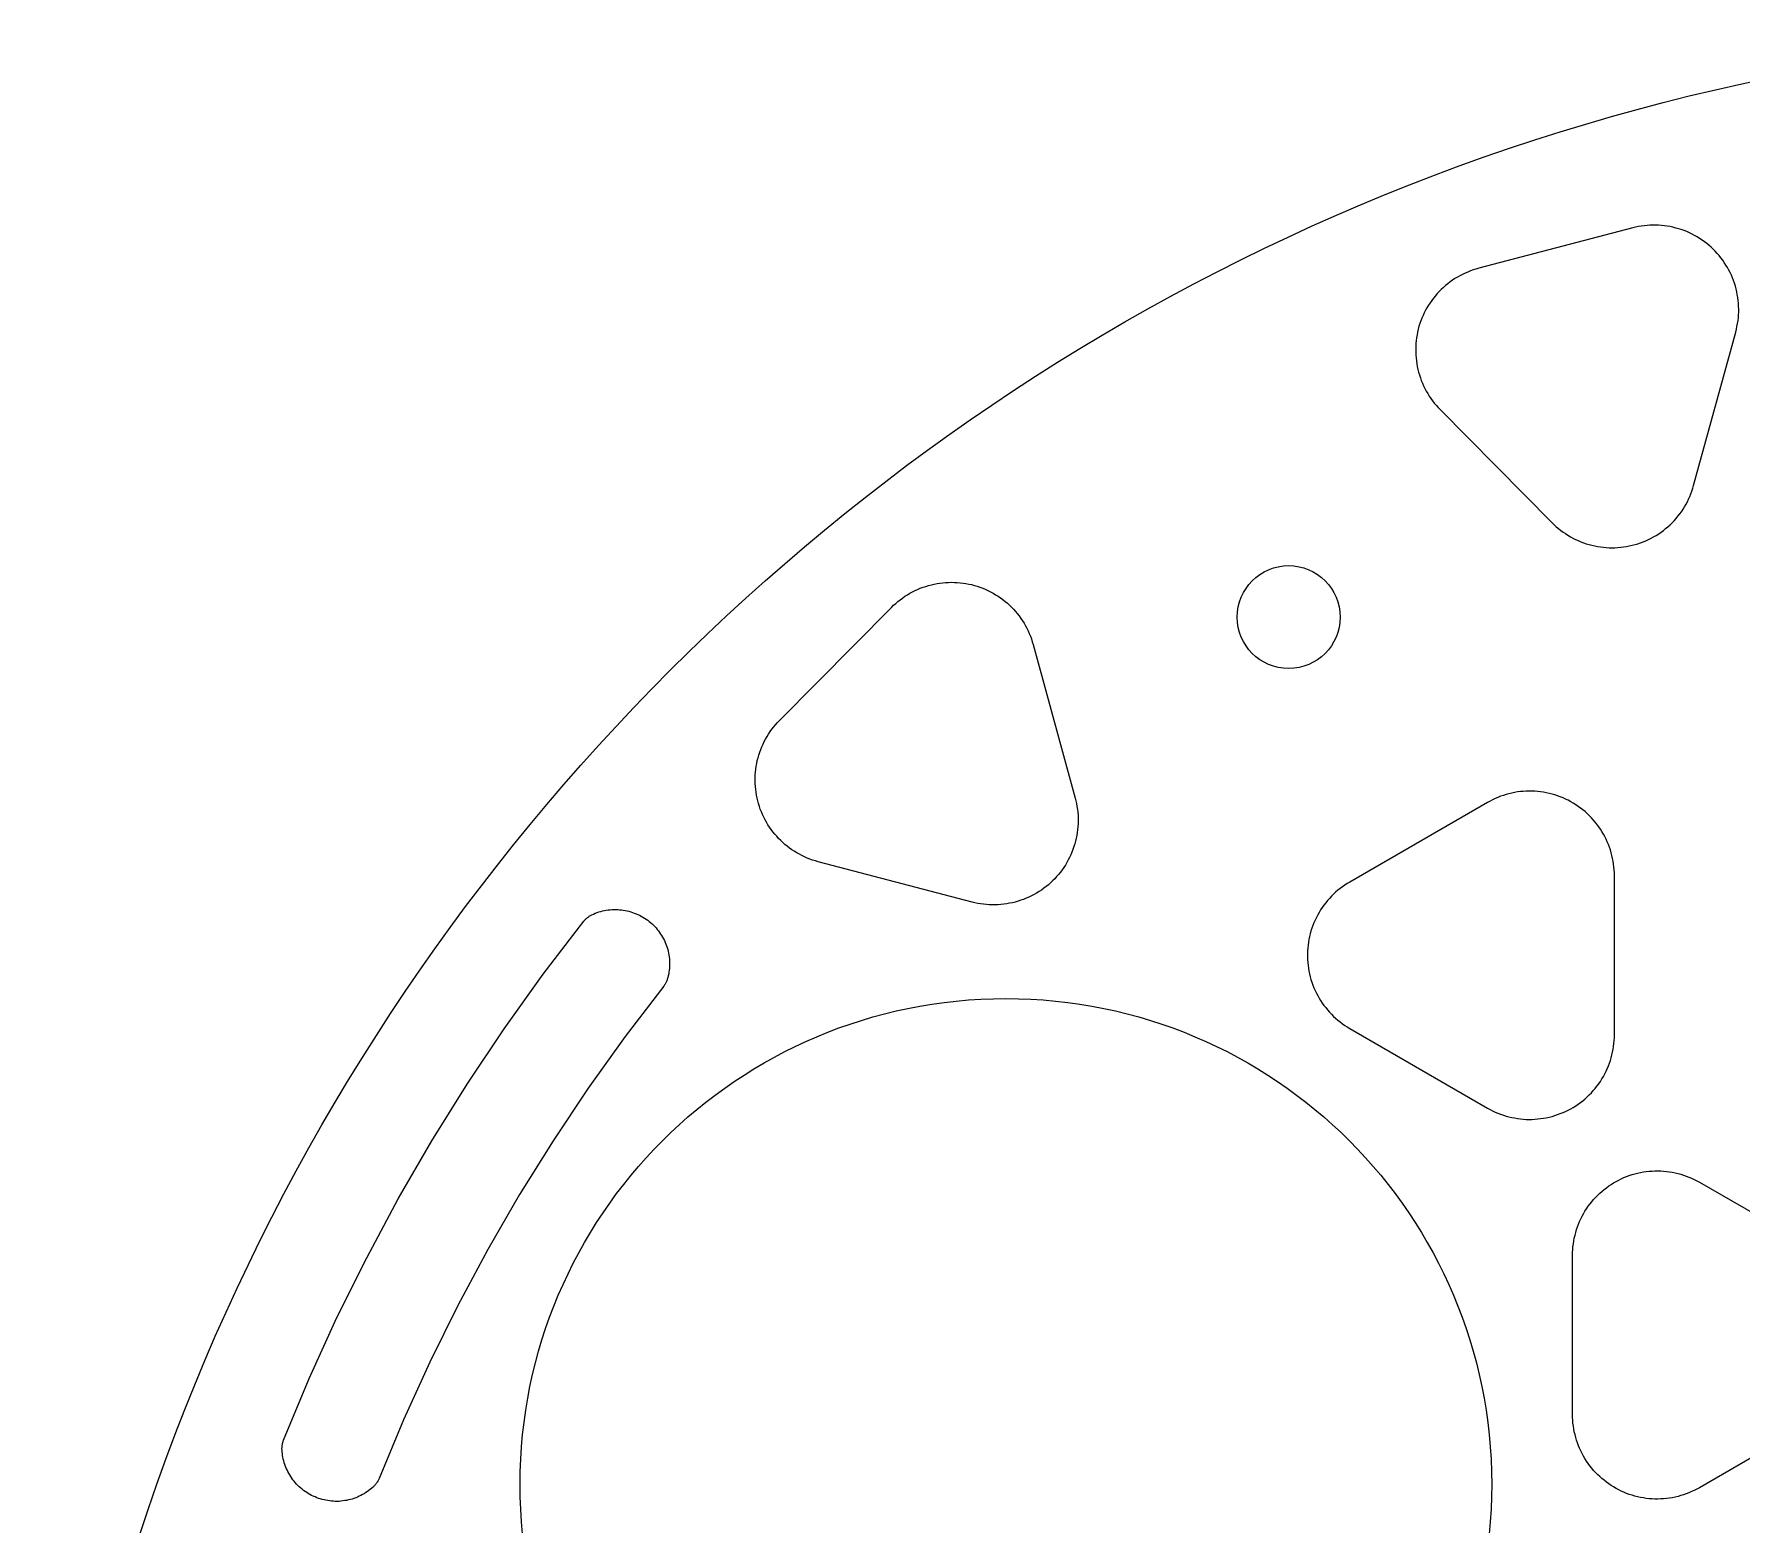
# Model space of a CAD drawing. Extents: x -4303 to -3459, y 4203 to 4583.
# Drawn here: x -3838.8 to -3689.4, y 4452.2 to 4582.6 of the extents above; entities that cross this region are included whole.
import ezdxf

# ---------------------------------------------------------------- set-up
doc = ezdxf.new("R2010")
doc.units = 0
doc.layers.add('DEFAULT', color=7, linetype='CONTINUOUS')

msp = doc.modelspace()

# ---------------------------------------------------------------- linework, layer by layer
at = {"layer": 'DEFAULT'}
for p, q in [((-3698.91, 4565.69), (-3712.38, 4562.16)), ((-3698.67, 4565.75), (-3698.91, 4565.69)), ((-3698.42, 4565.8), (-3698.67, 4565.75)), ((-3698.17, 4565.84), (-3698.42, 4565.8)), ((-3697.92, 4565.88), (-3698.17, 4565.84)), ((-3697.66, 4565.9), (-3697.92, 4565.88)), ((-3697.41, 4565.92), (-3697.66, 4565.9)), ((-3697.16, 4565.93), (-3697.41, 4565.92)), ((-3696.9, 4565.93), (-3697.16, 4565.93)), ((-3696.65, 4565.92), (-3696.9, 4565.93)), ((-3696.4, 4565.9), (-3696.65, 4565.92)), ((-3696.14, 4565.88), (-3696.4, 4565.9)), ((-3695.89, 4565.84), (-3696.14, 4565.88)), ((-3695.64, 4565.8), (-3695.89, 4565.84)), ((-3695.39, 4565.74), (-3695.64, 4565.8)), ((-3695.15, 4565.68), (-3695.39, 4565.74)), ((-3694.9, 4565.61), (-3695.15, 4565.68)), ((-3694.66, 4565.54), (-3694.9, 4565.61)), ((-3694.42, 4565.45), (-3694.66, 4565.54)), ((-3694.19, 4565.36), (-3694.42, 4565.45)), ((-3693.95, 4565.26), (-3694.19, 4565.36)), ((-3693.72, 4565.15), (-3693.95, 4565.26)), ((-3693.5, 4565.03), (-3693.72, 4565.15)), ((-3693.28, 4564.9), (-3693.5, 4565.03)), ((-3693.06, 4564.77), (-3693.28, 4564.9)), ((-3692.85, 4564.63), (-3693.06, 4564.77)), ((-3692.64, 4564.48), (-3692.85, 4564.63)), ((-3692.44, 4564.33), (-3692.64, 4564.48)), ((-3692.25, 4564.17), (-3692.44, 4564.33)), ((-3692.05, 4564), (-3692.25, 4564.17)), ((-3691.87, 4563.82), (-3692.05, 4564)), ((-3691.69, 4563.64), (-3691.87, 4563.82)), ((-3691.52, 4563.46), (-3691.69, 4563.64)), ((-3691.35, 4563.27), (-3691.52, 4563.46)), ((-3691.19, 4563.07), (-3691.35, 4563.27)), ((-3691.04, 4562.86), (-3691.19, 4563.07)), ((-3690.9, 4562.66), (-3691.04, 4562.86)), ((-3714.47, 4561.25), (-3714.68, 4561.11)), ((-3714.25, 4561.38), (-3714.47, 4561.25)), ((-3714.03, 4561.5), (-3714.25, 4561.38)), ((-3713.81, 4561.62), (-3714.03, 4561.5)), ((-3713.58, 4561.73), (-3713.81, 4561.62)), ((-3713.34, 4561.83), (-3713.58, 4561.73)), ((-3713.11, 4561.93), (-3713.34, 4561.83)), ((-3712.87, 4562.01), (-3713.11, 4561.93)), ((-3712.63, 4562.09), (-3712.87, 4562.01)), ((-3712.38, 4562.16), (-3712.63, 4562.09)), ((-3690.76, 4562.44), (-3690.9, 4562.66)), ((-3690.63, 4562.22), (-3690.76, 4562.44)), ((-3690.51, 4562), (-3690.63, 4562.22)), ((-3690.39, 4561.78), (-3690.51, 4562)), ((-3690.28, 4561.55), (-3690.39, 4561.78)), ((-3690.18, 4561.31), (-3690.28, 4561.55)), ((-3690.09, 4561.08), (-3690.18, 4561.31)), ((-3716.18, 4559.75), (-3716.34, 4559.55)), ((-3716.01, 4559.94), (-3716.18, 4559.75)), ((-3715.84, 4560.12), (-3716.01, 4559.94)), ((-3715.66, 4560.3), (-3715.84, 4560.12)), ((-3715.48, 4560.48), (-3715.66, 4560.3)), ((-3715.29, 4560.65), (-3715.48, 4560.48)), ((-3715.09, 4560.81), (-3715.29, 4560.65)), ((-3714.89, 4560.96), (-3715.09, 4560.81)), ((-3714.68, 4561.11), (-3714.89, 4560.96)), ((-3690.01, 4560.84), (-3690.09, 4561.08)), ((-3689.93, 4560.59), (-3690.01, 4560.84)), ((-3689.87, 4560.35), (-3689.93, 4560.59)), ((-3689.81, 4560.1), (-3689.87, 4560.35)), ((-3689.76, 4559.85), (-3689.81, 4560.1)), ((-3689.72, 4559.6), (-3689.76, 4559.85)), ((-3717.15, 4558.26), (-3717.25, 4558.03)), ((-3717.03, 4558.48), (-3717.15, 4558.26)), ((-3716.91, 4558.71), (-3717.03, 4558.48)), ((-3716.78, 4558.92), (-3716.91, 4558.71)), ((-3716.64, 4559.14), (-3716.78, 4558.92)), ((-3716.49, 4559.34), (-3716.64, 4559.14)), ((-3716.34, 4559.55), (-3716.49, 4559.34)), ((-3689.69, 4559.35), (-3689.72, 4559.6)), ((-3689.66, 4559.1), (-3689.69, 4559.35)), ((-3689.65, 4558.84), (-3689.66, 4559.1)), ((-3689.64, 4558.59), (-3689.65, 4558.84)), ((-3689.65, 4558.08), (-3689.64, 4558.33)), ((-3689.64, 4558.33), (-3689.64, 4558.59)), ((-3717.67, 4556.83), (-3717.73, 4556.58)), ((-3717.61, 4557.08), (-3717.67, 4556.83)), ((-3717.53, 4557.32), (-3717.61, 4557.08)), ((-3717.45, 4557.56), (-3717.53, 4557.32)), ((-3717.35, 4557.79), (-3717.45, 4557.56)), ((-3717.25, 4558.03), (-3717.35, 4557.79)), ((-3689.9, 4556.58), (-3689.84, 4556.83)), ((-3689.84, 4556.83), (-3689.79, 4557.07)), ((-3689.79, 4557.07), (-3689.74, 4557.32)), ((-3689.74, 4557.32), (-3689.7, 4557.58)), ((-3689.7, 4557.58), (-3689.67, 4557.83)), ((-3689.67, 4557.83), (-3689.65, 4558.08)), ((-3717.88, 4555.58), (-3717.9, 4555.33)), ((-3717.9, 4555.33), (-3717.9, 4555.07)), ((-3717.86, 4555.83), (-3717.88, 4555.58)), ((-3717.82, 4556.08), (-3717.86, 4555.83)), ((-3717.78, 4556.33), (-3717.82, 4556.08)), ((-3717.73, 4556.58), (-3717.78, 4556.33)), ((-3693.58, 4543.15), (-3689.9, 4556.58)), ((-3717.9, 4555.07), (-3717.9, 4554.82)), ((-3717.9, 4554.82), (-3717.89, 4554.56)), ((-3717.89, 4554.56), (-3717.87, 4554.31)), ((-3717.87, 4554.31), (-3717.84, 4554.06)), ((-3717.84, 4554.06), (-3717.81, 4553.81)), ((-3717.81, 4553.81), (-3717.76, 4553.56)), ((-3717.76, 4553.56), (-3717.71, 4553.31)), ((-3717.71, 4553.31), (-3717.64, 4553.06)), ((-3717.64, 4553.06), (-3717.57, 4552.82)), ((-3717.57, 4552.82), (-3717.49, 4552.58)), ((-3717.49, 4552.58), (-3717.41, 4552.34)), ((-3717.41, 4552.34), (-3717.31, 4552.1)), ((-3717.31, 4552.1), (-3717.21, 4551.87)), ((-3717.21, 4551.87), (-3717.1, 4551.64)), ((-3717.1, 4551.64), (-3716.98, 4551.42)), ((-3716.98, 4551.42), (-3716.85, 4551.2)), ((-3716.85, 4551.2), (-3716.72, 4550.98)), ((-3716.72, 4550.98), (-3716.57, 4550.77)), ((-3716.57, 4550.77), (-3716.43, 4550.57)), ((-3716.43, 4550.57), (-3716.27, 4550.37)), ((-3716.27, 4550.37), (-3716.11, 4550.17)), ((-3716.11, 4550.17), (-3715.94, 4549.98)), ((-3715.94, 4549.98), (-3715.76, 4549.8)), ((-3715.76, 4549.8), (-3705.97, 4539.9)), ((-3694.13, 4541.73), (-3694.02, 4541.96)), ((-3694.02, 4541.96), (-3693.91, 4542.19)), ((-3693.91, 4542.19), (-3693.82, 4542.43)), ((-3693.82, 4542.43), (-3693.73, 4542.67)), ((-3693.73, 4542.67), (-3693.65, 4542.91)), ((-3693.65, 4542.91), (-3693.58, 4543.15)), ((-3695.29, 4540.07), (-3695.12, 4540.26)), ((-3695.12, 4540.26), (-3694.96, 4540.46)), ((-3694.96, 4540.46), (-3694.8, 4540.66)), ((-3694.8, 4540.66), (-3694.65, 4540.86)), ((-3694.65, 4540.86), (-3694.51, 4541.07)), ((-3694.51, 4541.07), (-3694.38, 4541.29)), ((-3694.38, 4541.29), (-3694.25, 4541.51)), ((-3694.25, 4541.51), (-3694.13, 4541.73)), ((-3705.97, 4539.9), (-3705.79, 4539.72)), ((-3705.79, 4539.72), (-3705.6, 4539.55)), ((-3705.6, 4539.55), (-3705.41, 4539.39)), ((-3705.41, 4539.39), (-3705.21, 4539.23)), ((-3705.21, 4539.23), (-3705.01, 4539.08)), ((-3705.01, 4539.08), (-3704.8, 4538.94)), ((-3704.8, 4538.94), (-3704.58, 4538.8)), ((-3704.58, 4538.8), (-3704.36, 4538.67)), ((-3697.08, 4538.66), (-3696.86, 4538.79)), ((-3696.86, 4538.79), (-3696.64, 4538.93)), ((-3696.64, 4538.93), (-3696.43, 4539.07)), ((-3696.43, 4539.07), (-3696.23, 4539.22)), ((-3696.23, 4539.22), (-3696.03, 4539.38)), ((-3696.03, 4539.38), (-3695.84, 4539.54)), ((-3695.84, 4539.54), (-3695.65, 4539.71)), ((-3695.65, 4539.71), (-3695.47, 4539.89)), ((-3695.47, 4539.89), (-3695.29, 4540.07)), ((-3704.36, 4538.67), (-3704.14, 4538.55)), ((-3704.14, 4538.55), (-3703.91, 4538.43)), ((-3703.91, 4538.43), (-3703.68, 4538.33)), ((-3703.68, 4538.33), (-3703.45, 4538.23)), ((-3703.45, 4538.23), (-3703.21, 4538.14)), ((-3703.21, 4538.14), (-3702.97, 4538.06)), ((-3702.97, 4538.06), (-3702.73, 4537.99)), ((-3702.73, 4537.99), (-3702.48, 4537.92)), ((-3702.48, 4537.92), (-3702.23, 4537.86)), ((-3702.23, 4537.86), (-3701.98, 4537.82)), ((-3701.98, 4537.82), (-3701.73, 4537.78)), ((-3701.73, 4537.78), (-3701.48, 4537.75)), ((-3701.48, 4537.75), (-3701.23, 4537.72)), ((-3701.23, 4537.72), (-3700.97, 4537.71)), ((-3700.97, 4537.71), (-3700.72, 4537.71)), ((-3700.72, 4537.71), (-3700.47, 4537.71)), ((-3700.47, 4537.71), (-3700.21, 4537.72)), ((-3700.21, 4537.72), (-3699.96, 4537.75)), ((-3699.96, 4537.75), (-3699.71, 4537.78)), ((-3699.71, 4537.78), (-3699.46, 4537.81)), ((-3699.46, 4537.81), (-3699.21, 4537.86)), ((-3699.21, 4537.86), (-3698.96, 4537.92)), ((-3698.96, 4537.92), (-3698.71, 4537.98)), ((-3698.71, 4537.98), (-3698.47, 4538.05)), ((-3698.47, 4538.05), (-3698.23, 4538.14)), ((-3698.23, 4538.14), (-3697.99, 4538.23)), ((-3697.99, 4538.23), (-3697.76, 4538.32)), ((-3697.76, 4538.32), (-3697.53, 4538.43)), ((-3697.53, 4538.43), (-3697.3, 4538.54)), ((-3697.3, 4538.54), (-3697.08, 4538.66)), ((-3761, 4534.25), (-3760.76, 4534.33)), ((-3760.76, 4534.33), (-3760.52, 4534.41)), ((-3760.52, 4534.41), (-3760.27, 4534.47)), ((-3760.27, 4534.47), (-3760.02, 4534.53)), ((-3760.02, 4534.53), (-3759.77, 4534.58)), ((-3759.77, 4534.58), (-3759.52, 4534.62)), ((-3759.52, 4534.62), (-3759.27, 4534.65)), ((-3759.27, 4534.65), (-3759.02, 4534.67)), ((-3759.02, 4534.67), (-3758.76, 4534.68)), ((-3758.76, 4534.68), (-3758.51, 4534.69)), ((-3758.51, 4534.69), (-3758.26, 4534.68)), ((-3758.26, 4534.68), (-3758, 4534.67)), ((-3758, 4534.67), (-3757.75, 4534.65)), ((-3757.75, 4534.65), (-3757.5, 4534.62)), ((-3757.5, 4534.62), (-3757.25, 4534.58)), ((-3757.25, 4534.58), (-3757, 4534.53)), ((-3757, 4534.53), (-3756.75, 4534.48)), ((-3756.75, 4534.48), (-3756.5, 4534.41)), ((-3756.5, 4534.41), (-3756.26, 4534.34)), ((-3756.26, 4534.34), (-3756.02, 4534.26)), ((-3763.58, 4532.67), (-3763.39, 4532.84)), ((-3763.39, 4532.84), (-3763.2, 4533.01)), ((-3763.2, 4533.01), (-3763, 4533.16)), ((-3763, 4533.16), (-3762.79, 4533.31)), ((-3762.79, 4533.31), (-3762.59, 4533.46)), ((-3762.59, 4533.46), (-3762.37, 4533.59)), ((-3762.37, 4533.59), (-3762.15, 4533.72)), ((-3762.15, 4533.72), (-3761.93, 4533.84)), ((-3761.93, 4533.84), (-3761.7, 4533.96)), ((-3761.7, 4533.96), (-3761.47, 4534.06)), ((-3761.47, 4534.06), (-3761.24, 4534.16)), ((-3761.24, 4534.16), (-3761, 4534.25)), ((-3756.02, 4534.26), (-3755.78, 4534.17)), ((-3755.78, 4534.17), (-3755.55, 4534.07)), ((-3755.55, 4534.07), (-3755.32, 4533.97)), ((-3755.32, 4533.97), (-3755.09, 4533.85)), ((-3755.09, 4533.85), (-3754.87, 4533.73)), ((-3754.87, 4533.73), (-3754.65, 4533.6)), ((-3754.65, 4533.6), (-3754.43, 4533.47)), ((-3754.43, 4533.47), (-3754.22, 4533.32)), ((-3754.22, 4533.32), (-3754.02, 4533.17)), ((-3754.02, 4533.17), (-3753.82, 4533.01)), ((-3753.82, 4533.01), (-3753.62, 4532.85)), ((-3753.62, 4532.85), (-3753.44, 4532.68)), ((-3773.55, 4522.6), (-3763.76, 4532.49)), ((-3763.76, 4532.49), (-3763.58, 4532.67)), ((-3753.44, 4532.68), (-3753.25, 4532.5)), ((-3753.25, 4532.5), (-3753.08, 4532.32)), ((-3753.08, 4532.32), (-3752.91, 4532.13)), ((-3752.91, 4532.13), (-3752.75, 4531.94)), ((-3752.75, 4531.94), (-3752.59, 4531.74)), ((-3752.59, 4531.74), (-3752.44, 4531.53)), ((-3752.44, 4531.53), (-3752.3, 4531.32)), ((-3752.3, 4531.32), (-3752.16, 4531.1)), ((-3752.16, 4531.1), (-3752.04, 4530.88)), ((-3752.04, 4530.88), (-3751.92, 4530.66)), ((-3751.92, 4530.66), (-3751.81, 4530.43)), ((-3751.81, 4530.43), (-3751.7, 4530.2)), ((-3751.7, 4530.2), (-3751.61, 4529.97)), ((-3751.61, 4529.97), (-3751.52, 4529.73)), ((-3751.52, 4529.73), (-3751.44, 4529.49)), ((-3751.44, 4529.49), (-3751.37, 4529.24)), ((-3751.37, 4529.24), (-3747.69, 4515.81)), ((-3773.9, 4522.22), (-3773.73, 4522.41)), ((-3773.73, 4522.41), (-3773.55, 4522.6)), ((-3774.89, 4520.75), (-3774.77, 4520.97)), ((-3774.77, 4520.97), (-3774.64, 4521.19)), ((-3774.64, 4521.19), (-3774.51, 4521.41)), ((-3774.51, 4521.41), (-3774.36, 4521.62)), ((-3774.36, 4521.62), (-3774.22, 4521.83)), ((-3774.22, 4521.83), (-3774.06, 4522.03)), ((-3774.06, 4522.03), (-3773.9, 4522.22)), ((-3775.43, 4519.33), (-3775.36, 4519.57)), ((-3775.36, 4519.57), (-3775.28, 4519.82)), ((-3775.28, 4519.82), (-3775.2, 4520.05)), ((-3775.2, 4520.05), (-3775.1, 4520.29)), ((-3775.1, 4520.29), (-3775, 4520.52)), ((-3775, 4520.52), (-3774.89, 4520.75)), ((-3775.68, 4517.83), (-3775.66, 4518.08)), ((-3775.66, 4518.08), (-3775.63, 4518.33)), ((-3775.63, 4518.33), (-3775.59, 4518.59)), ((-3775.59, 4518.59), (-3775.55, 4518.84)), ((-3775.55, 4518.84), (-3775.5, 4519.08)), ((-3775.5, 4519.08), (-3775.43, 4519.33)), ((-3775.69, 4517.58), (-3775.68, 4517.83)), ((-3775.69, 4517.32), (-3775.69, 4517.58)), ((-3775.68, 4517.07), (-3775.69, 4517.32)), ((-3775.67, 4516.81), (-3775.68, 4517.07)), ((-3775.64, 4516.56), (-3775.67, 4516.81)), ((-3775.61, 4516.31), (-3775.64, 4516.56)), ((-3708.74, 4516.37), (-3708.99, 4516.34)), ((-3708.49, 4516.39), (-3708.74, 4516.37)), ((-3708.23, 4516.41), (-3708.49, 4516.39)), ((-3707.98, 4516.41), (-3708.23, 4516.41)), ((-3707.73, 4516.41), (-3707.98, 4516.41)), ((-3707.47, 4516.4), (-3707.73, 4516.41)), ((-3707.22, 4516.38), (-3707.47, 4516.4)), ((-3706.97, 4516.35), (-3707.22, 4516.38)), ((-3706.72, 4516.32), (-3706.97, 4516.35)), ((-3775.57, 4516.06), (-3775.61, 4516.31)), ((-3775.52, 4515.81), (-3775.57, 4516.06)), ((-3775.46, 4515.56), (-3775.52, 4515.81)), ((-3775.39, 4515.32), (-3775.46, 4515.56)), ((-3775.32, 4515.08), (-3775.39, 4515.32)), ((-3775.24, 4514.84), (-3775.32, 4515.08)), ((-3747.69, 4515.81), (-3747.63, 4515.57)), ((-3747.63, 4515.57), (-3747.58, 4515.32)), ((-3747.58, 4515.32), (-3747.53, 4515.07)), ((-3747.53, 4515.07), (-3747.49, 4514.82)), ((-3711.62, 4515.42), (-3723.67, 4508.46)), ((-3711.39, 4515.55), (-3711.62, 4515.42)), ((-3711.17, 4515.66), (-3711.39, 4515.55)), ((-3710.94, 4515.77), (-3711.17, 4515.66)), ((-3710.7, 4515.87), (-3710.94, 4515.77)), ((-3710.47, 4515.96), (-3710.7, 4515.87)), ((-3710.23, 4516.04), (-3710.47, 4515.96)), ((-3709.98, 4516.12), (-3710.23, 4516.04)), ((-3709.74, 4516.19), (-3709.98, 4516.12)), ((-3709.49, 4516.24), (-3709.74, 4516.19)), ((-3709.24, 4516.29), (-3709.49, 4516.24)), ((-3708.99, 4516.34), (-3709.24, 4516.29)), ((-3706.47, 4516.27), (-3706.72, 4516.32)), ((-3706.22, 4516.22), (-3706.47, 4516.27)), ((-3705.97, 4516.15), (-3706.22, 4516.22)), ((-3705.73, 4516.08), (-3705.97, 4516.15)), ((-3705.49, 4516), (-3705.73, 4516.08)), ((-3705.25, 4515.92), (-3705.49, 4516)), ((-3705.01, 4515.82), (-3705.25, 4515.92)), ((-3704.78, 4515.72), (-3705.01, 4515.82)), ((-3704.55, 4515.61), (-3704.78, 4515.72)), ((-3704.33, 4515.49), (-3704.55, 4515.61)), ((-3704.11, 4515.36), (-3704.33, 4515.49)), ((-3703.89, 4515.22), (-3704.11, 4515.36)), ((-3703.68, 4515.08), (-3703.89, 4515.22)), ((-3703.48, 4514.93), (-3703.68, 4515.08)), ((-3703.28, 4514.78), (-3703.48, 4514.93)), ((-3775.14, 4514.6), (-3775.24, 4514.84)), ((-3775.04, 4514.37), (-3775.14, 4514.6)), ((-3774.94, 4514.14), (-3775.04, 4514.37)), ((-3774.82, 4513.91), (-3774.94, 4514.14)), ((-3774.7, 4513.69), (-3774.82, 4513.91)), ((-3774.57, 4513.47), (-3774.7, 4513.69)), ((-3774.43, 4513.26), (-3774.57, 4513.47)), ((-3747.49, 4514.82), (-3747.46, 4514.57)), ((-3747.46, 4514.57), (-3747.44, 4514.31)), ((-3747.44, 4513.55), (-3747.45, 4513.3)), ((-3747.44, 4514.31), (-3747.43, 4514.06)), ((-3747.43, 4513.81), (-3747.44, 4513.55)), ((-3747.43, 4514.06), (-3747.43, 4513.81)), ((-3703.08, 4514.62), (-3703.28, 4514.78)), ((-3702.89, 4514.45), (-3703.08, 4514.62)), ((-3702.71, 4514.27), (-3702.89, 4514.45)), ((-3702.53, 4514.09), (-3702.71, 4514.27)), ((-3702.36, 4513.9), (-3702.53, 4514.09)), ((-3702.2, 4513.71), (-3702.36, 4513.9)), ((-3702.04, 4513.51), (-3702.2, 4513.71)), ((-3701.89, 4513.3), (-3702.04, 4513.51)), ((-3774.28, 4513.05), (-3774.43, 4513.26)), ((-3774.13, 4512.85), (-3774.28, 4513.05)), ((-3773.97, 4512.65), (-3774.13, 4512.85)), ((-3773.8, 4512.46), (-3773.97, 4512.65)), ((-3773.63, 4512.27), (-3773.8, 4512.46)), ((-3773.45, 4512.09), (-3773.63, 4512.27)), ((-3773.27, 4511.92), (-3773.45, 4512.09)), ((-3773.08, 4511.75), (-3773.27, 4511.92)), ((-3747.66, 4512.05), (-3747.72, 4511.8)), ((-3747.6, 4512.29), (-3747.66, 4512.05)), ((-3747.55, 4512.54), (-3747.6, 4512.29)), ((-3747.51, 4512.79), (-3747.55, 4512.54)), ((-3747.48, 4513.04), (-3747.51, 4512.79)), ((-3747.45, 4513.3), (-3747.48, 4513.04)), ((-3701.74, 4513.09), (-3701.89, 4513.3)), ((-3701.61, 4512.88), (-3701.74, 4513.09)), ((-3701.48, 4512.66), (-3701.61, 4512.88)), ((-3701.36, 4512.44), (-3701.48, 4512.66)), ((-3701.24, 4512.21), (-3701.36, 4512.44)), ((-3701.14, 4511.98), (-3701.24, 4512.21)), ((-3701.04, 4511.74), (-3701.14, 4511.98)), ((-3772.88, 4511.59), (-3773.08, 4511.75)), ((-3772.68, 4511.43), (-3772.88, 4511.59)), ((-3772.47, 4511.29), (-3772.68, 4511.43)), ((-3772.26, 4511.15), (-3772.47, 4511.29)), ((-3772.04, 4511.01), (-3772.26, 4511.15)), ((-3771.82, 4510.89), (-3772.04, 4511.01)), ((-3771.59, 4510.77), (-3771.82, 4510.89)), ((-3771.37, 4510.66), (-3771.59, 4510.77)), ((-3771.13, 4510.56), (-3771.37, 4510.66)), ((-3770.9, 4510.47), (-3771.13, 4510.56)), ((-3770.66, 4510.38), (-3770.9, 4510.47)), ((-3770.42, 4510.31), (-3770.66, 4510.38)), ((-3748.29, 4510.39), (-3748.42, 4510.17)), ((-3748.18, 4510.62), (-3748.29, 4510.39)), ((-3748.07, 4510.85), (-3748.18, 4510.62)), ((-3747.97, 4511.08), (-3748.07, 4510.85)), ((-3747.88, 4511.32), (-3747.97, 4511.08)), ((-3747.8, 4511.56), (-3747.88, 4511.32)), ((-3747.72, 4511.8), (-3747.8, 4511.56)), ((-3700.95, 4511.51), (-3701.04, 4511.74)), ((-3700.87, 4511.27), (-3700.95, 4511.51)), ((-3700.8, 4511.02), (-3700.87, 4511.27)), ((-3700.73, 4510.78), (-3700.8, 4511.02)), ((-3700.68, 4510.53), (-3700.73, 4510.78)), ((-3700.63, 4510.28), (-3700.68, 4510.53)), ((-3770.17, 4510.24), (-3770.42, 4510.31)), ((-3756.7, 4506.71), (-3770.17, 4510.24)), ((-3749.31, 4508.94), (-3749.48, 4508.75)), ((-3749.14, 4509.13), (-3749.31, 4508.94)), ((-3748.98, 4509.33), (-3749.14, 4509.13)), ((-3748.83, 4509.53), (-3748.98, 4509.33)), ((-3748.69, 4509.74), (-3748.83, 4509.53)), ((-3748.55, 4509.95), (-3748.69, 4509.74)), ((-3748.42, 4510.17), (-3748.55, 4509.95)), ((-3700.59, 4510.03), (-3700.63, 4510.28)), ((-3700.56, 4509.78), (-3700.59, 4510.03)), ((-3700.54, 4509.52), (-3700.56, 4509.78)), ((-3700.52, 4509.27), (-3700.54, 4509.52)), ((-3700.52, 4509.02), (-3700.52, 4509.27)), ((-3700.52, 4495.09), (-3700.52, 4509.02)), ((-3751.07, 4507.49), (-3751.29, 4507.37)), ((-3750.85, 4507.62), (-3751.07, 4507.49)), ((-3750.64, 4507.76), (-3750.85, 4507.62)), ((-3750.43, 4507.91), (-3750.64, 4507.76)), ((-3750.23, 4508.07), (-3750.43, 4507.91)), ((-3750.03, 4508.23), (-3750.23, 4508.07)), ((-3749.84, 4508.39), (-3750.03, 4508.23)), ((-3749.66, 4508.57), (-3749.84, 4508.39)), ((-3749.48, 4508.75), (-3749.66, 4508.57)), ((-3725.09, 4507.4), (-3725.27, 4507.22)), ((-3724.9, 4507.57), (-3725.09, 4507.4)), ((-3724.71, 4507.74), (-3724.9, 4507.57)), ((-3724.51, 4507.9), (-3724.71, 4507.74)), ((-3724.31, 4508.05), (-3724.51, 4507.9)), ((-3724.1, 4508.19), (-3724.31, 4508.05)), ((-3723.89, 4508.33), (-3724.1, 4508.19)), ((-3723.67, 4508.46), (-3723.89, 4508.33)), ((-3789.19, 4505.88), (-3789.03, 4505.93)), ((-3789.03, 4505.93), (-3788.87, 4505.96)), ((-3788.87, 4505.96), (-3788.71, 4505.99)), ((-3788.71, 4505.99), (-3788.54, 4506.02)), ((-3788.54, 4506.02), (-3788.38, 4506.03)), ((-3788.38, 4506.03), (-3788.21, 4506.05)), ((-3788.21, 4506.05), (-3788.05, 4506.05)), ((-3788.05, 4506.05), (-3787.88, 4506.05)), ((-3787.88, 4506.05), (-3787.71, 4506.05)), ((-3787.71, 4506.05), (-3787.55, 4506.04)), ((-3787.55, 4506.04), (-3787.38, 4506.02)), ((-3787.38, 4506.02), (-3787.22, 4506)), ((-3787.22, 4506), (-3787.06, 4505.97)), ((-3787.06, 4505.97), (-3786.89, 4505.94)), ((-3786.89, 4505.94), (-3786.73, 4505.9)), ((-3786.73, 4505.9), (-3786.57, 4505.86)), ((-3756.46, 4506.65), (-3756.7, 4506.71)), ((-3756.21, 4506.59), (-3756.46, 4506.65)), ((-3755.96, 4506.55), (-3756.21, 4506.59)), ((-3755.71, 4506.52), (-3755.96, 4506.55)), ((-3755.45, 4506.49), (-3755.71, 4506.52)), ((-3755.2, 4506.47), (-3755.45, 4506.49)), ((-3754.95, 4506.46), (-3755.2, 4506.47)), ((-3754.69, 4506.47), (-3754.95, 4506.46)), ((-3754.44, 4506.47), (-3754.69, 4506.47)), ((-3754.19, 4506.49), (-3754.44, 4506.47)), ((-3753.93, 4506.52), (-3754.19, 4506.49)), ((-3753.68, 4506.55), (-3753.93, 4506.52)), ((-3753.43, 4506.6), (-3753.68, 4506.55)), ((-3753.18, 4506.65), (-3753.43, 4506.6)), ((-3752.94, 4506.71), (-3753.18, 4506.65)), ((-3752.69, 4506.78), (-3752.94, 4506.71)), ((-3752.45, 4506.86), (-3752.69, 4506.78)), ((-3752.21, 4506.94), (-3752.45, 4506.86)), ((-3751.97, 4507.04), (-3752.21, 4506.94)), ((-3751.74, 4507.14), (-3751.97, 4507.04)), ((-3751.51, 4507.25), (-3751.74, 4507.14)), ((-3751.29, 4507.37), (-3751.51, 4507.25)), ((-3726.22, 4506.03), (-3726.35, 4505.81)), ((-3726.08, 4506.24), (-3726.22, 4506.03)), ((-3725.93, 4506.44), (-3726.08, 4506.24)), ((-3725.77, 4506.65), (-3725.93, 4506.44)), ((-3725.61, 4506.84), (-3725.77, 4506.65)), ((-3725.45, 4507.03), (-3725.61, 4506.84)), ((-3725.27, 4507.22), (-3725.45, 4507.03)), ((-3794.24, 4500.39), (-3790.68, 4505.03)), ((-3790.68, 4505.03), (-3790.64, 4505.08)), ((-3790.64, 4505.08), (-3790.6, 4505.13)), ((-3790.6, 4505.13), (-3790.55, 4505.18)), ((-3790.55, 4505.18), (-3790.51, 4505.22)), ((-3790.51, 4505.22), (-3790.46, 4505.27)), ((-3790.46, 4505.27), (-3790.41, 4505.31)), ((-3790.41, 4505.31), (-3790.36, 4505.35)), ((-3790.36, 4505.35), (-3790.31, 4505.39)), ((-3790.31, 4505.39), (-3790.25, 4505.43)), ((-3790.25, 4505.43), (-3790.2, 4505.47)), ((-3790.2, 4505.47), (-3790.14, 4505.5)), ((-3790.14, 4505.5), (-3790.09, 4505.54)), ((-3790.09, 4505.54), (-3790.03, 4505.57)), ((-3790.03, 4505.57), (-3789.97, 4505.6)), ((-3789.97, 4505.6), (-3789.82, 4505.66)), ((-3789.82, 4505.66), (-3789.67, 4505.73)), ((-3789.67, 4505.73), (-3789.51, 4505.79)), ((-3789.51, 4505.79), (-3789.35, 4505.84)), ((-3789.35, 4505.84), (-3789.19, 4505.88)), ((-3786.57, 4505.86), (-3786.41, 4505.81)), ((-3786.41, 4505.81), (-3786.26, 4505.75)), ((-3786.26, 4505.75), (-3786.1, 4505.69)), ((-3786.1, 4505.69), (-3785.95, 4505.62)), ((-3785.95, 4505.62), (-3785.8, 4505.55)), ((-3785.8, 4505.55), (-3785.65, 4505.47)), ((-3785.65, 4505.47), (-3785.51, 4505.39)), ((-3785.51, 4505.39), (-3785.37, 4505.3)), ((-3785.37, 4505.3), (-3785.23, 4505.21)), ((-3785.23, 4505.21), (-3785.09, 4505.12)), ((-3785.09, 4505.12), (-3784.96, 4505.01)), ((-3784.96, 4505.01), (-3784.83, 4504.91)), ((-3784.83, 4504.91), (-3784.71, 4504.8)), ((-3784.71, 4504.8), (-3784.59, 4504.68)), ((-3784.59, 4504.68), (-3784.47, 4504.56)), ((-3784.47, 4504.56), (-3784.36, 4504.44)), ((-3784.36, 4504.44), (-3784.25, 4504.32)), ((-3726.98, 4504.43), (-3727.06, 4504.18)), ((-3726.9, 4504.67), (-3726.98, 4504.43)), ((-3726.8, 4504.9), (-3726.9, 4504.67)), ((-3726.7, 4505.13), (-3726.8, 4504.9)), ((-3726.59, 4505.36), (-3726.7, 4505.13)), ((-3726.47, 4505.59), (-3726.59, 4505.36)), ((-3726.35, 4505.81), (-3726.47, 4505.59)), ((-3784.25, 4504.32), (-3784.15, 4504.19)), ((-3784.15, 4504.19), (-3784.05, 4504.05)), ((-3784.05, 4504.05), (-3783.96, 4503.91)), ((-3783.96, 4503.91), (-3783.87, 4503.77)), ((-3783.87, 4503.77), (-3783.79, 4503.63)), ((-3783.79, 4503.63), (-3783.71, 4503.48)), ((-3783.71, 4503.48), (-3783.63, 4503.34)), ((-3783.63, 4503.34), (-3783.56, 4503.18)), ((-3783.56, 4503.18), (-3783.5, 4503.03)), ((-3783.5, 4503.03), (-3783.44, 4502.88)), ((-3727.32, 4502.94), (-3727.34, 4502.69)), ((-3727.28, 4503.19), (-3727.32, 4502.94)), ((-3727.24, 4503.44), (-3727.28, 4503.19)), ((-3727.19, 4503.69), (-3727.24, 4503.44)), ((-3727.13, 4503.94), (-3727.19, 4503.69)), ((-3727.06, 4504.18), (-3727.13, 4503.94)), ((-3783.44, 4502.88), (-3783.39, 4502.72)), ((-3783.39, 4502.72), (-3783.34, 4502.56)), ((-3783.34, 4502.56), (-3783.3, 4502.4)), ((-3783.3, 4502.4), (-3783.27, 4502.24)), ((-3783.27, 4502.24), (-3783.24, 4502.07)), ((-3783.24, 4502.07), (-3783.21, 4501.91)), ((-3783.21, 4501.91), (-3783.19, 4501.74)), ((-3783.19, 4501.74), (-3783.18, 4501.58)), ((-3783.18, 4501.58), (-3783.18, 4501.41)), ((-3783.18, 4501.41), (-3783.17, 4501.25)), ((-3727.36, 4502.44), (-3727.37, 4502.18)), ((-3727.37, 4502.18), (-3727.37, 4501.93)), ((-3727.37, 4501.93), (-3727.36, 4501.68)), ((-3727.34, 4502.69), (-3727.36, 4502.44)), ((-3727.36, 4501.68), (-3727.34, 4501.42)), ((-3727.34, 4501.42), (-3727.32, 4501.17)), ((-3797.64, 4495.63), (-3794.24, 4500.39)), ((-3783.37, 4499.96), (-3783.39, 4499.9)), ((-3783.35, 4500.03), (-3783.37, 4499.96)), ((-3783.33, 4500.1), (-3783.35, 4500.03)), ((-3783.29, 4500.26), (-3783.33, 4500.1)), ((-3783.25, 4500.42), (-3783.29, 4500.26)), ((-3783.23, 4500.58), (-3783.25, 4500.42)), ((-3783.21, 4500.75), (-3783.23, 4500.58)), ((-3783.19, 4500.91), (-3783.21, 4500.75)), ((-3783.18, 4501.08), (-3783.19, 4500.91)), ((-3783.17, 4501.25), (-3783.18, 4501.08)), ((-3727.32, 4501.17), (-3727.28, 4500.92)), ((-3727.28, 4500.92), (-3727.24, 4500.67)), ((-3727.24, 4500.67), (-3727.19, 4500.42)), ((-3727.19, 4500.42), (-3727.13, 4500.17)), ((-3727.13, 4500.17), (-3727.06, 4499.93)), ((-3727.06, 4499.93), (-3726.98, 4499.69)), ((-3783.69, 4499.36), (-3787.07, 4494.95)), ((-3783.65, 4499.41), (-3783.69, 4499.36)), ((-3783.61, 4499.47), (-3783.65, 4499.41)), ((-3783.57, 4499.53), (-3783.61, 4499.47)), ((-3783.54, 4499.59), (-3783.57, 4499.53)), ((-3783.5, 4499.65), (-3783.54, 4499.59)), ((-3783.47, 4499.71), (-3783.5, 4499.65)), ((-3783.44, 4499.77), (-3783.47, 4499.71)), ((-3783.42, 4499.83), (-3783.44, 4499.77)), ((-3783.39, 4499.9), (-3783.42, 4499.83)), ((-3726.98, 4499.69), (-3726.9, 4499.45)), ((-3726.9, 4499.45), (-3726.8, 4499.21)), ((-3726.8, 4499.21), (-3726.7, 4498.98)), ((-3726.7, 4498.98), (-3726.59, 4498.75)), ((-3726.59, 4498.75), (-3726.47, 4498.52)), ((-3726.47, 4498.52), (-3726.35, 4498.3)), ((-3726.35, 4498.3), (-3726.22, 4498.09)), ((-3726.22, 4498.09), (-3726.08, 4497.87)), ((-3726.08, 4497.87), (-3725.93, 4497.67)), ((-3725.93, 4497.67), (-3725.77, 4497.47)), ((-3725.77, 4497.47), (-3725.61, 4497.27)), ((-3725.61, 4497.27), (-3725.45, 4497.08)), ((-3725.45, 4497.08), (-3725.27, 4496.89)), ((-3800.89, 4490.77), (-3797.64, 4495.63)), ((-3725.27, 4496.89), (-3725.09, 4496.71)), ((-3725.09, 4496.71), (-3724.9, 4496.54)), ((-3724.9, 4496.54), (-3724.71, 4496.38)), ((-3724.71, 4496.38), (-3724.51, 4496.22)), ((-3724.51, 4496.22), (-3724.31, 4496.06)), ((-3724.31, 4496.06), (-3724.1, 4495.92)), ((-3724.1, 4495.92), (-3723.89, 4495.78)), ((-3723.89, 4495.78), (-3723.67, 4495.65)), ((-3723.67, 4495.65), (-3711.62, 4488.69)), ((-3787.07, 4494.95), (-3790.29, 4490.44)), ((-3700.63, 4493.83), (-3700.59, 4494.08)), ((-3700.59, 4494.08), (-3700.56, 4494.33)), ((-3700.56, 4494.33), (-3700.54, 4494.59)), ((-3700.54, 4494.59), (-3700.52, 4494.84)), ((-3700.52, 4494.84), (-3700.52, 4495.09)), ((-3701.04, 4492.37), (-3700.95, 4492.6)), ((-3700.95, 4492.6), (-3700.87, 4492.85)), ((-3700.87, 4492.85), (-3700.8, 4493.09)), ((-3700.8, 4493.09), (-3700.73, 4493.33)), ((-3700.73, 4493.33), (-3700.68, 4493.58)), ((-3700.68, 4493.58), (-3700.63, 4493.83)), ((-3701.89, 4490.81), (-3701.74, 4491.02)), ((-3701.74, 4491.02), (-3701.61, 4491.23)), ((-3701.61, 4491.23), (-3701.48, 4491.45)), ((-3701.48, 4491.45), (-3701.36, 4491.67)), ((-3701.36, 4491.67), (-3701.24, 4491.9)), ((-3701.24, 4491.9), (-3701.14, 4492.13)), ((-3701.14, 4492.13), (-3701.04, 4492.37)), ((-3803.98, 4485.81), (-3800.89, 4490.77)), ((-3790.29, 4490.44), (-3793.37, 4485.83)), ((-3703.28, 4489.33), (-3703.08, 4489.5)), ((-3703.08, 4489.5), (-3702.89, 4489.67)), ((-3702.89, 4489.67), (-3702.71, 4489.84)), ((-3702.71, 4489.84), (-3702.53, 4490.02)), ((-3702.53, 4490.02), (-3702.36, 4490.21)), ((-3702.36, 4490.21), (-3702.2, 4490.41)), ((-3702.2, 4490.41), (-3702.04, 4490.6)), ((-3702.04, 4490.6), (-3701.89, 4490.81)), ((-3711.62, 4488.69), (-3711.39, 4488.57)), ((-3711.39, 4488.57), (-3711.17, 4488.45)), ((-3711.17, 4488.45), (-3710.94, 4488.34)), ((-3710.94, 4488.34), (-3710.7, 4488.24)), ((-3710.7, 4488.24), (-3710.47, 4488.15)), ((-3710.47, 4488.15), (-3710.23, 4488.07)), ((-3710.23, 4488.07), (-3709.98, 4487.99)), ((-3709.98, 4487.99), (-3709.74, 4487.93)), ((-3705.97, 4487.96), (-3705.73, 4488.03)), ((-3705.73, 4488.03), (-3705.49, 4488.11)), ((-3705.49, 4488.11), (-3705.25, 4488.2)), ((-3705.25, 4488.2), (-3705.01, 4488.29)), ((-3705.01, 4488.29), (-3704.78, 4488.4)), ((-3704.78, 4488.4), (-3704.55, 4488.51)), ((-3704.55, 4488.51), (-3704.33, 4488.63)), ((-3704.33, 4488.63), (-3704.11, 4488.75)), ((-3704.11, 4488.75), (-3703.89, 4488.89)), ((-3703.89, 4488.89), (-3703.68, 4489.03)), ((-3703.68, 4489.03), (-3703.48, 4489.18)), ((-3703.48, 4489.18), (-3703.28, 4489.33)), ((-3709.74, 4487.93), (-3709.49, 4487.87)), ((-3709.49, 4487.87), (-3709.24, 4487.82)), ((-3709.24, 4487.82), (-3708.99, 4487.78)), ((-3708.99, 4487.78), (-3708.74, 4487.74)), ((-3708.74, 4487.74), (-3708.49, 4487.72)), ((-3708.49, 4487.72), (-3708.23, 4487.7)), ((-3708.23, 4487.7), (-3707.98, 4487.7)), ((-3707.98, 4487.7), (-3707.73, 4487.7)), ((-3707.73, 4487.7), (-3707.47, 4487.71)), ((-3707.47, 4487.71), (-3707.22, 4487.73)), ((-3707.22, 4487.73), (-3706.97, 4487.76)), ((-3706.97, 4487.76), (-3706.72, 4487.8)), ((-3706.72, 4487.8), (-3706.47, 4487.84)), ((-3706.47, 4487.84), (-3706.22, 4487.9)), ((-3706.22, 4487.9), (-3705.97, 4487.96)), ((-3806.91, 4480.75), (-3803.98, 4485.81)), ((-3793.37, 4485.83), (-3796.3, 4481.11)), ((-3701.01, 4481.87), (-3700.8, 4482.01)), ((-3700.8, 4482.01), (-3700.59, 4482.14)), ((-3700.59, 4482.14), (-3700.37, 4482.27)), ((-3700.37, 4482.27), (-3700.14, 4482.39)), ((-3700.14, 4482.39), (-3699.91, 4482.5)), ((-3699.91, 4482.5), (-3699.68, 4482.6)), ((-3699.68, 4482.6), (-3699.45, 4482.7)), ((-3699.45, 4482.7), (-3699.21, 4482.79)), ((-3699.21, 4482.79), (-3698.97, 4482.87)), ((-3698.97, 4482.87), (-3698.72, 4482.94)), ((-3698.72, 4482.94), (-3698.48, 4483)), ((-3698.48, 4483), (-3698.23, 4483.05)), ((-3698.23, 4483.05), (-3697.98, 4483.1)), ((-3697.98, 4483.1), (-3697.73, 4483.14)), ((-3697.73, 4483.14), (-3697.47, 4483.16)), ((-3697.47, 4483.16), (-3697.22, 4483.18)), ((-3697.22, 4483.18), (-3696.97, 4483.2)), ((-3696.97, 4483.2), (-3696.71, 4483.2)), ((-3696.71, 4483.2), (-3696.46, 4483.19)), ((-3696.46, 4483.19), (-3696.21, 4483.18)), ((-3696.21, 4483.18), (-3695.95, 4483.15)), ((-3695.95, 4483.15), (-3695.7, 4483.12)), ((-3695.7, 4483.12), (-3695.45, 4483.08)), ((-3695.45, 4483.08), (-3695.2, 4483.03)), ((-3695.2, 4483.03), (-3694.95, 4482.97)), ((-3694.95, 4482.97), (-3694.71, 4482.9)), ((-3694.71, 4482.9), (-3694.47, 4482.83)), ((-3694.47, 4482.83), (-3694.23, 4482.74)), ((-3694.23, 4482.74), (-3693.99, 4482.65)), ((-3693.99, 4482.65), (-3693.76, 4482.55)), ((-3693.76, 4482.55), (-3693.53, 4482.45)), ((-3693.53, 4482.45), (-3693.3, 4482.33)), ((-3693.3, 4482.33), (-3693.08, 4482.21)), ((-3693.08, 4482.21), (-3681.02, 4475.25)), ((-3809.67, 4475.59), (-3806.91, 4480.75)), ((-3796.3, 4481.11), (-3799.08, 4476.31)), ((-3702.5, 4480.49), (-3702.33, 4480.68)), ((-3702.33, 4480.68), (-3702.16, 4480.87)), ((-3702.16, 4480.87), (-3701.99, 4481.05)), ((-3701.99, 4481.05), (-3701.8, 4481.23)), ((-3701.8, 4481.23), (-3701.61, 4481.4)), ((-3701.61, 4481.4), (-3701.42, 4481.56)), ((-3701.42, 4481.56), (-3701.22, 4481.72)), ((-3701.22, 4481.72), (-3701.01, 4481.87)), ((-3703.45, 4478.99), (-3703.34, 4479.22)), ((-3703.34, 4479.22), (-3703.21, 4479.44)), ((-3703.21, 4479.44), (-3703.09, 4479.66)), ((-3703.09, 4479.66), (-3702.95, 4479.88)), ((-3702.95, 4479.88), (-3702.81, 4480.09)), ((-3702.81, 4480.09), (-3702.66, 4480.29)), ((-3702.66, 4480.29), (-3702.5, 4480.49)), ((-3704.02, 4477.31), (-3703.96, 4477.56)), ((-3703.96, 4477.56), (-3703.9, 4477.81)), ((-3703.9, 4477.81), (-3703.82, 4478.05)), ((-3703.82, 4478.05), (-3703.74, 4478.29)), ((-3703.74, 4478.29), (-3703.65, 4478.53)), ((-3703.65, 4478.53), (-3703.56, 4478.76)), ((-3703.56, 4478.76), (-3703.45, 4478.99)), ((-3799.08, 4476.31), (-3801.7, 4471.42)), ((-3704.17, 4476.05), (-3704.16, 4476.31)), ((-3704.17, 4475.8), (-3704.17, 4476.05)), ((-3704.16, 4476.31), (-3704.14, 4476.56)), ((-3704.14, 4476.56), (-3704.1, 4476.81)), ((-3704.1, 4476.81), (-3704.07, 4477.06)), ((-3704.07, 4477.06), (-3704.02, 4477.31)), ((-3812.27, 4470.35), (-3809.67, 4475.59)), ((-3704.17, 4461.88), (-3704.17, 4475.8)), ((-3814.69, 4465.03), (-3812.27, 4470.35)), ((-3801.7, 4471.42), (-3804.16, 4466.45)), ((-3804.16, 4466.45), (-3806.46, 4461.4)), ((-3816.94, 4459.63), (-3814.69, 4465.03)), ((-3806.46, 4461.4), (-3808.59, 4456.28)), ((-3704.17, 4461.62), (-3704.17, 4461.88)), ((-3704.16, 4461.37), (-3704.17, 4461.62)), ((-3704.14, 4461.12), (-3704.16, 4461.37)), ((-3704.1, 4460.87), (-3704.14, 4461.12)), ((-3681.02, 4462.43), (-3693.08, 4455.47)), ((-3816.97, 4459.57), (-3816.94, 4459.63)), ((-3704.07, 4460.61), (-3704.1, 4460.87)), ((-3704.02, 4460.37), (-3704.07, 4460.61)), ((-3703.96, 4460.12), (-3704.02, 4460.37)), ((-3703.9, 4459.87), (-3703.96, 4460.12)), ((-3703.82, 4459.63), (-3703.9, 4459.87)), ((-3703.74, 4459.39), (-3703.82, 4459.63)), ((-3817.09, 4458.92), (-3817.08, 4458.99)), ((-3817.09, 4458.85), (-3817.09, 4458.92)), ((-3817.08, 4458.79), (-3817.09, 4458.85)), ((-3817.08, 4459.05), (-3817.07, 4459.12)), ((-3817.08, 4458.99), (-3817.08, 4459.05)), ((-3817.07, 4458.62), (-3817.08, 4458.79)), ((-3817.07, 4459.18), (-3817.05, 4459.25)), ((-3817.07, 4459.12), (-3817.07, 4459.18)), ((-3817.05, 4458.46), (-3817.07, 4458.62)), ((-3817.05, 4459.25), (-3817.04, 4459.32)), ((-3817.03, 4458.29), (-3817.05, 4458.46)), ((-3817.04, 4459.32), (-3817.03, 4459.38)), ((-3817.03, 4459.38), (-3817.01, 4459.44)), ((-3817, 4458.13), (-3817.03, 4458.29)), ((-3817.01, 4459.44), (-3816.99, 4459.51)), ((-3816.97, 4457.97), (-3817, 4458.13)), ((-3816.99, 4459.51), (-3816.97, 4459.57)), ((-3703.65, 4459.15), (-3703.74, 4459.39)), ((-3703.56, 4458.92), (-3703.65, 4459.15)), ((-3703.45, 4458.69), (-3703.56, 4458.92)), ((-3703.34, 4458.46), (-3703.45, 4458.69)), ((-3703.21, 4458.23), (-3703.34, 4458.46)), ((-3703.09, 4458.02), (-3703.21, 4458.23)), ((-3816.93, 4457.81), (-3816.97, 4457.97)), ((-3816.88, 4457.65), (-3816.93, 4457.81)), ((-3816.83, 4457.49), (-3816.88, 4457.65)), ((-3816.77, 4457.33), (-3816.83, 4457.49)), ((-3816.71, 4457.18), (-3816.77, 4457.33)), ((-3816.64, 4457.03), (-3816.71, 4457.18)), ((-3816.57, 4456.88), (-3816.64, 4457.03)), ((-3816.49, 4456.73), (-3816.57, 4456.88)), ((-3816.41, 4456.59), (-3816.49, 4456.73)), ((-3702.95, 4457.8), (-3703.09, 4458.02)), ((-3702.81, 4457.59), (-3702.95, 4457.8)), ((-3702.66, 4457.39), (-3702.81, 4457.59)), ((-3702.5, 4457.19), (-3702.66, 4457.39)), ((-3702.33, 4456.99), (-3702.5, 4457.19)), ((-3702.16, 4456.81), (-3702.33, 4456.99)), ((-3701.99, 4456.63), (-3702.16, 4456.81)), ((-3701.8, 4456.45), (-3701.99, 4456.63)), ((-3816.32, 4456.45), (-3816.41, 4456.59)), ((-3816.23, 4456.31), (-3816.32, 4456.45)), ((-3816.13, 4456.17), (-3816.23, 4456.31)), ((-3816.03, 4456.04), (-3816.13, 4456.17)), ((-3815.92, 4455.92), (-3816.03, 4456.04)), ((-3815.81, 4455.79), (-3815.92, 4455.92)), ((-3815.7, 4455.67), (-3815.81, 4455.79)), ((-3815.58, 4455.56), (-3815.7, 4455.67)), ((-3815.45, 4455.45), (-3815.58, 4455.56)), ((-3815.33, 4455.34), (-3815.45, 4455.45)), ((-3815.2, 4455.24), (-3815.33, 4455.34)), ((-3815.06, 4455.14), (-3815.2, 4455.24)), ((-3814.92, 4455.05), (-3815.06, 4455.14)), ((-3809.61, 4455.14), (-3809.74, 4455.04)), ((-3809.47, 4455.23), (-3809.61, 4455.14)), ((-3809.34, 4455.33), (-3809.47, 4455.23)), ((-3809.21, 4455.44), (-3809.34, 4455.33)), ((-3809.09, 4455.55), (-3809.21, 4455.44)), ((-3809.04, 4455.6), (-3809.09, 4455.55)), ((-3808.99, 4455.65), (-3809.04, 4455.6)), ((-3808.95, 4455.7), (-3808.99, 4455.65)), ((-3808.9, 4455.75), (-3808.95, 4455.7)), ((-3808.86, 4455.8), (-3808.9, 4455.75)), ((-3808.82, 4455.86), (-3808.86, 4455.8)), ((-3808.78, 4455.92), (-3808.82, 4455.86)), ((-3808.75, 4455.97), (-3808.78, 4455.92)), ((-3808.71, 4456.03), (-3808.75, 4455.97)), ((-3808.68, 4456.09), (-3808.71, 4456.03)), ((-3808.65, 4456.15), (-3808.68, 4456.09)), ((-3808.62, 4456.21), (-3808.65, 4456.15)), ((-3808.59, 4456.28), (-3808.62, 4456.21)), ((-3701.61, 4456.28), (-3701.8, 4456.45)), ((-3701.42, 4456.12), (-3701.61, 4456.28)), ((-3701.22, 4455.96), (-3701.42, 4456.12)), ((-3701.01, 4455.81), (-3701.22, 4455.96)), ((-3700.8, 4455.67), (-3701.01, 4455.81)), ((-3700.59, 4455.54), (-3700.8, 4455.67)), ((-3700.37, 4455.41), (-3700.59, 4455.54)), ((-3700.14, 4455.29), (-3700.37, 4455.41)), ((-3699.91, 4455.18), (-3700.14, 4455.29)), ((-3699.68, 4455.07), (-3699.91, 4455.18)), ((-3693.76, 4455.13), (-3693.99, 4455.03)), ((-3693.53, 4455.23), (-3693.76, 4455.13)), ((-3693.3, 4455.35), (-3693.53, 4455.23)), ((-3693.08, 4455.47), (-3693.3, 4455.35)), ((-3814.78, 4454.96), (-3814.92, 4455.05)), ((-3814.64, 4454.88), (-3814.78, 4454.96)), ((-3814.49, 4454.8), (-3814.64, 4454.88)), ((-3814.34, 4454.73), (-3814.49, 4454.8)), ((-3814.19, 4454.66), (-3814.34, 4454.73)), ((-3814.04, 4454.6), (-3814.19, 4454.66)), ((-3813.88, 4454.54), (-3814.04, 4454.6)), ((-3813.73, 4454.49), (-3813.88, 4454.54)), ((-3813.57, 4454.44), (-3813.73, 4454.49)), ((-3813.4, 4454.4), (-3813.57, 4454.44)), ((-3813.24, 4454.37), (-3813.4, 4454.4)), ((-3813.08, 4454.34), (-3813.24, 4454.37)), ((-3812.91, 4454.31), (-3813.08, 4454.34)), ((-3812.75, 4454.3), (-3812.91, 4454.31)), ((-3812.58, 4454.29), (-3812.75, 4454.3)), ((-3812.42, 4454.28), (-3812.58, 4454.29)), ((-3812.25, 4454.28), (-3812.42, 4454.28)), ((-3812.09, 4454.28), (-3812.25, 4454.28)), ((-3811.92, 4454.3), (-3812.09, 4454.28)), ((-3811.76, 4454.31), (-3811.92, 4454.3)), ((-3811.59, 4454.34), (-3811.76, 4454.31)), ((-3811.43, 4454.36), (-3811.59, 4454.34)), ((-3811.27, 4454.4), (-3811.43, 4454.36)), ((-3811.1, 4454.44), (-3811.27, 4454.4)), ((-3810.94, 4454.48), (-3811.1, 4454.44)), ((-3810.79, 4454.54), (-3810.94, 4454.48)), ((-3810.63, 4454.59), (-3810.79, 4454.54)), ((-3810.48, 4454.65), (-3810.63, 4454.59)), ((-3810.32, 4454.72), (-3810.48, 4454.65)), ((-3810.18, 4454.79), (-3810.32, 4454.72)), ((-3810.03, 4454.87), (-3810.18, 4454.79)), ((-3809.89, 4454.95), (-3810.03, 4454.87)), ((-3809.74, 4455.04), (-3809.89, 4454.95)), ((-3699.45, 4454.98), (-3699.68, 4455.07)), ((-3699.21, 4454.89), (-3699.45, 4454.98)), ((-3698.97, 4454.81), (-3699.21, 4454.89)), ((-3698.72, 4454.74), (-3698.97, 4454.81)), ((-3698.48, 4454.68), (-3698.72, 4454.74)), ((-3698.23, 4454.62), (-3698.48, 4454.68)), ((-3697.98, 4454.58), (-3698.23, 4454.62)), ((-3697.73, 4454.54), (-3697.98, 4454.58)), ((-3697.47, 4454.51), (-3697.73, 4454.54)), ((-3697.22, 4454.49), (-3697.47, 4454.51)), ((-3696.97, 4454.48), (-3697.22, 4454.49)), ((-3696.71, 4454.48), (-3696.97, 4454.48)), ((-3696.46, 4454.49), (-3696.71, 4454.48)), ((-3696.21, 4454.5), (-3696.46, 4454.49)), ((-3695.95, 4454.53), (-3696.21, 4454.5)), ((-3695.7, 4454.56), (-3695.95, 4454.53)), ((-3695.45, 4454.6), (-3695.7, 4454.56)), ((-3695.2, 4454.65), (-3695.45, 4454.6)), ((-3694.95, 4454.71), (-3695.2, 4454.65)), ((-3694.71, 4454.78), (-3694.95, 4454.71)), ((-3694.47, 4454.85), (-3694.71, 4454.78)), ((-3694.23, 4454.93), (-3694.47, 4454.85)), ((-3693.99, 4455.03), (-3694.23, 4454.93))]:
    msp.add_line(p, q, dxfattribs=at)
for centre, radius in [((-3648.76, 4392.64), 190), ((-3729.01, 4531.64), 4.5), ((-3753.75, 4455.77), 42.5)]:
    msp.add_circle(centre, radius, dxfattribs=at)

doc.saveas('drawing.dxf')
